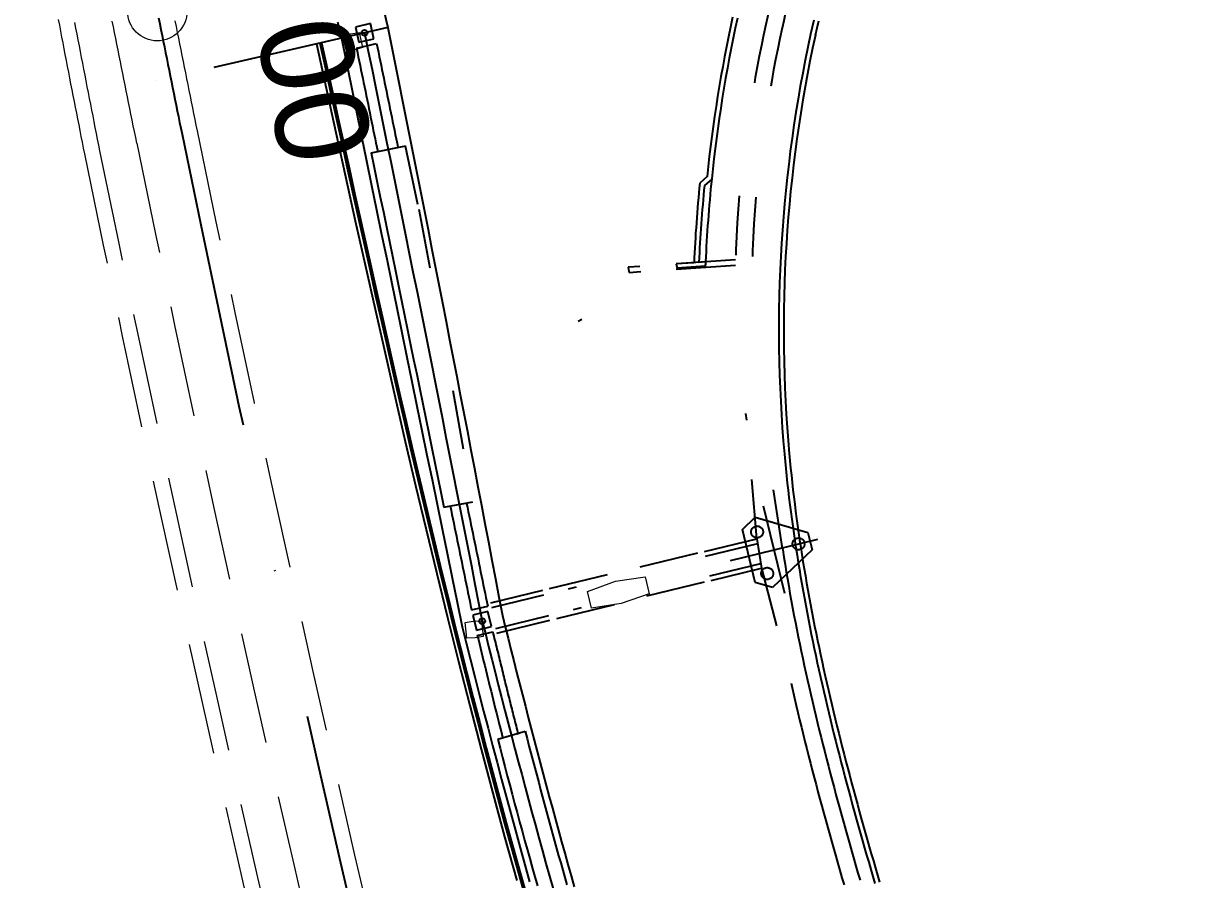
# Model space of a CAD drawing. Extents: x 2610184 to 2620710, y 1263771 to 1270672.
# Drawn here: x 2612027.6 to 2612125.1, y 1269499.3 to 1269571.3 of the extents above; entities that cross this region are included whole.
import ezdxf

# ---------------------------------------------------------------- set-up
doc = ezdxf.new("R2010")
doc.units = 0
doc.header["$LTSCALE"] = 5
for name, pattern in [('CADWORK_AC48', [15, 1, -14]), ('CADWORK_AC49', [55, 3, -1, 0.5, -50.5]), ('DASHDOT', [10, 5, -2.5, 0, -2.5]), ('DASHEDX2', [3.75, 2.5, -1.25])]:
    doc.linetypes.add(name, pattern=pattern)
doc.layers.get('0').update_dxf_attribs({"color": 1, "linetype": 'CONTINUOUS'})
for name, color, linetype in [('Grundriss_77', 7, 'CONTINUOUS'), ('Grundriss_89', 7, 'CONTINUOUS'), ('Grundriss_90', 7, 'CONTINUOUS'), ('TunnelachseNord', 3, 'CONTINUOUS'), ('VIADUKT_BADENSTRASSE', 94, 'CONTINUOUS')]:
    doc.layers.add(name, color=color, linetype=linetype)
doc.styles.add('ARIAL', font='arial.ttf')

# ---------------------------------------------------------------- blocks, each defined once
blk = doc.blocks.new('CDWK_PTTYP10')
at = {"color": 0, "lineweight": -2}
blk.add_circle((0, 0), 0.5, dxfattribs=at)

msp = doc.modelspace()

# ---------------------------------------------------------------- linework, layer by layer
at = {"layer": 'Grundriss_77', "color": 1, "linetype": 'DASHEDX2', "lineweight": 18, "ltscale": 0.75}
for points in [[(2612030.547, 1269571.646), (2612030.641, 1269571.152), (2612030.734, 1269570.658), (2612030.829, 1269570.165), (2612030.923, 1269569.671), (2612031.018, 1269569.178), (2612031.113, 1269568.685), (2612031.208, 1269568.192), (2612031.303, 1269567.699), (2612031.398, 1269567.207), (2612031.494, 1269566.714), (2612031.59, 1269566.222), (2612031.686, 1269565.73), (2612031.782, 1269565.238), (2612031.878, 1269564.747), (2612031.975, 1269564.255), (2612032.071, 1269563.764), (2612032.168, 1269563.272), (2612032.265, 1269562.781), (2612032.362, 1269562.29), (2612032.459, 1269561.8), (2612032.556, 1269561.309), (2612032.653, 1269560.819), (2612032.75, 1269560.328, 0.049909), (2612181.051, 1269083.332)], [(2612031.916, 1269571.402), (2612032.01, 1269570.909), (2612032.104, 1269570.416), (2612032.198, 1269569.923), (2612032.293, 1269569.431), (2612032.388, 1269568.938), (2612032.483, 1269568.446), (2612032.578, 1269567.954), (2612032.673, 1269567.462), (2612032.769, 1269566.97), (2612032.864, 1269566.478), (2612032.96, 1269565.987), (2612033.056, 1269565.495), (2612033.153, 1269565.004), (2612033.249, 1269564.513), (2612033.345, 1269564.022), (2612033.442, 1269563.531), (2612033.539, 1269563.04), (2612033.636, 1269562.55), (2612033.733, 1269562.059), (2612033.83, 1269561.569), (2612033.927, 1269561.079), (2612034.024, 1269560.589, 0.049909), (2612182.248, 1269083.839)], [(2612040.361, 1269571.536), (2612040.458, 1269571.048), (2612040.555, 1269570.56), (2612040.652, 1269570.072), (2612040.749, 1269569.584), (2612040.846, 1269569.096), (2612040.944, 1269568.608), (2612041.042, 1269568.12), (2612041.14, 1269567.632), (2612041.238, 1269567.144), (2612041.337, 1269566.657), (2612041.435, 1269566.169), (2612041.534, 1269565.681), (2612041.633, 1269565.193), (2612041.732, 1269564.705), (2612041.831, 1269564.218), (2612041.931, 1269563.73), (2612042.03, 1269563.242), (2612042.13, 1269562.754), (2612042.229, 1269562.266, 0.049909), (2612189.958, 1269087.11)]]:
    msp.add_lwpolyline(points, format="xyb", dxfattribs=at)
at = {"layer": 'Grundriss_77', "color": 1, "linetype": 'DASHDOT', "lineweight": 25}
msp.add_lwpolyline([(2612038.99, 1269571.773), (2612039.086, 1269571.284), (2612039.183, 1269570.795), (2612039.28, 1269570.307), (2612039.377, 1269569.818), (2612039.474, 1269569.33), (2612039.572, 1269568.841), (2612039.669, 1269568.353), (2612039.767, 1269567.864), (2612039.866, 1269567.376), (2612039.964, 1269566.888), (2612040.062, 1269566.399), (2612040.161, 1269565.911), (2612040.26, 1269565.423), (2612040.359, 1269564.935), (2612040.458, 1269564.446), (2612040.557, 1269563.958), (2612040.657, 1269563.47), (2612040.756, 1269562.982), (2612040.856, 1269562.494), (2612040.956, 1269562.006)], dxfattribs=at)
at = {"layer": 'Grundriss_77', "color": 9, "linetype": 'Continuous', "lineweight": 9}
for points in [[(2612054.495, 1269570.21), (2612055.168, 1269570.435), (2612055.85, 1269570.535), (2612056.148, 1269569.289), (2612055.493, 1269569.08), (2612054.793, 1269568.964), (2612054.495, 1269570.21)], [(2612075.398, 1269522.117), (2612075.068, 1269523.523), (2612077.431, 1269524.381), (2612079.918, 1269524.745), (2612080.258, 1269523.339), (2612077.9, 1269522.513), (2612075.398, 1269522.117)], [(2612064.761, 1269520.906), (2612065.459, 1269521.026), (2612066.149, 1269521.05), (2612066.279, 1269519.752), (2612065.61, 1269519.629), (2612064.902, 1269519.603), (2612064.761, 1269520.906)]]:
    msp.add_lwpolyline(points, dxfattribs=at)
at = {"layer": 'Grundriss_77', "color": 1, "linetype": 'DASHDOT', "lineweight": 25}
msp.add_arc((2614490.276, 1270062.835), 2500, 191.556351, 202.985194, dxfattribs=at)
at = {"layer": 'Grundriss_89', "color": 220, "linetype": 'DASHDOT', "lineweight": 35}
msp.add_arc((2611838.686, 1269191.302), 550, 24.6429, 190.12507, dxfattribs=at)
at = {"layer": 'Grundriss_90', "color": 220, "linetype": 'DASHDOT', "lineweight": 35}
msp.add_arc((2611838.686, 1269191.302), 565, 24.59307, 190.17489, dxfattribs=at)
at = {"layer": 'TunnelachseNord', "linetype": 'DASHEDX2', "lineweight": 18, "ltscale": 0.75}
msp.add_lwpolyline([(2612185.194, 1269085.089, -0.049909), (2612037.159, 1269561.23), (2612037.059, 1269561.719), (2612036.959, 1269562.208), (2612036.86, 1269562.697), (2612036.76, 1269563.186), (2612036.661, 1269563.675), (2612036.561, 1269564.164), (2612036.462, 1269564.653), (2612036.363, 1269565.143), (2612036.264, 1269565.632), (2612036.165, 1269566.122), (2612036.067, 1269566.612), (2612035.968, 1269567.101), (2612035.87, 1269567.591), (2612035.772, 1269568.081), (2612035.674, 1269568.571), (2612035.576, 1269569.062), (2612035.479, 1269569.552), (2612035.382, 1269570.042), (2612035.285, 1269570.533), (2612035.188, 1269571.024), (2612035.091, 1269571.514)], format="xyb", dxfattribs=at)
at = {"layer": 'VIADUKT_BADENSTRASSE', "color": 180, "linetype": 'Continuous', "lineweight": -3}
for p, q in [((2612056.802, 1269571.291), (2612055.536, 1269570.998)), ((2612057.095, 1269570.024), (2612056.802, 1269571.291)), ((2612055.536, 1269570.998), (2612055.828, 1269569.732)), ((2612055.828, 1269569.732), (2612057.095, 1269570.024)), ((2612085.119, 1269558.424), (2612084.508, 1269557.88)), ((2612085.51, 1269558.223), (2612084.901, 1269557.68)), ((2612084.023, 1269551.178), (2612082.536, 1269551.076)), ((2612082.536, 1269551.076), (2612082.599, 1269550.72)), ((2612084.972, 1269550.882), (2612082.599, 1269550.72)), ((2612084.988, 1269551.244), (2612084.434, 1269551.206)), ((2612074.273, 1269546.26), (2612074.586, 1269546.426)), ((2612066.683, 1269521.842), (2612065.421, 1269521.531)), ((2612065.421, 1269521.531), (2612065.732, 1269520.268)), ((2612066.994, 1269520.58), (2612066.683, 1269521.842)), ((2612065.732, 1269520.268), (2612066.994, 1269520.58))]:
    msp.add_line(p, q, dxfattribs=at)
at = {"layer": 'VIADUKT_BADENSTRASSE', "color": 180, "linetype": 'CADWORK_AC49', "lineweight": -3}
for p, q in [((2612058.262, 1269570.959), (2612038.769, 1269566.482)), ((2612091.671, 1269523.364), (2612089.882, 1269530.713)), ((2612087.102, 1269526.144), (2612094.451, 1269527.934)), ((2612087.102, 1269526.144), (2612094.451, 1269527.934))]:
    msp.add_line(p, q, dxfattribs=at)
at = {"layer": 'VIADUKT_BADENSTRASSE', "color": 180, "linetype": 'CADWORK_AC48', "lineweight": -3}
for p, q in [((2612055.628, 1269569.225), (2612057.323, 1269569.616)), ((2612056.873, 1269560.421), (2612059.777, 1269561.018)), ((2612079.48, 1269550.867), (2612078.476, 1269550.798)), ((2612087.521, 1269551.417), (2612080.022, 1269550.904)), ((2612087.512, 1269550.956), (2612080.092, 1269550.448)), ((2612079.55, 1269550.41), (2612078.557, 1269550.342)), ((2612088.345, 1269538.497), (2612088.431, 1269537.926)), ((2612089.322, 1269527.966), (2612088.431, 1269537.926)), ((2612091.469, 1269527.143), (2612089.729, 1269538.706)), ((2612062.991, 1269530.625), (2612065.413, 1269531.06)), ((2612084.897, 1269526.889), (2612089.314, 1269527.965)), ((2612084.99, 1269526.5), (2612089.383, 1269527.57)), ((2612089.322, 1269527.966), (2612089.704, 1269525.488)), ((2612084.318, 1269526.748), (2612078.423, 1269525.313)), ((2612085.368, 1269524.843), (2612089.643, 1269525.884)), ((2612085.461, 1269524.454), (2612089.713, 1269525.489)), ((2612089.704, 1269525.488), (2612092.196, 1269515.802)), ((2612071.878, 1269523.775), (2612077.798, 1269525.216)), ((2612084.893, 1269524.315), (2612078.988, 1269522.877)), ((2612066.942, 1269522.573), (2612071.306, 1269523.635)), ((2612074.119, 1269523.895), (2612073.439, 1269523.73)), ((2612074.119, 1269523.895), (2612073.439, 1269523.73)), ((2612067.016, 1269522.179), (2612071.395, 1269523.245)), ((2612072.478, 1269521.245), (2612078.392, 1269522.685)), ((2612065.306, 1269521.979), (2612066.672, 1269522.282)), ((2612067.357, 1269520.409), (2612071.802, 1269521.492)), ((2612074.545, 1269522.146), (2612073.865, 1269521.981)), ((2612067.434, 1269520.016), (2612071.893, 1269521.102)), ((2612065.794, 1269519.834), (2612067.093, 1269520.122)), ((2612067.517, 1269511.116), (2612069.817, 1269511.771))]:
    msp.add_line(p, q, dxfattribs=at)
for points in [[(2612090.963, 1269575.051), (2612090.917, 1269574.868), (2612090.767, 1269574.263), (2612090.621, 1269573.656), (2612090.477, 1269573.049), (2612090.337, 1269572.441), (2612090.2, 1269571.833), (2612090.066, 1269571.226)], [(2612092.317, 1269574.697), (2612092.275, 1269574.53), (2612092.127, 1269573.931), (2612091.982, 1269573.331), (2612091.841, 1269572.73), (2612091.702, 1269572.13), (2612091.567, 1269571.529), (2612091.433, 1269570.924)], [(2612057.948, 1269572.322), (2612058.1, 1269571.66), (2612058.261, 1269570.958)], [(2612054.049, 1269571.428), (2612054.201, 1269570.765), (2612054.362, 1269570.063)], [(2612054.362, 1269570.063), (2612054.786, 1269568), (2612055.209, 1269565.937), (2612055.633, 1269563.875), (2612056.056, 1269561.812), (2612056.48, 1269559.749), (2612056.904, 1269557.687), (2612057.327, 1269555.624), (2612057.751, 1269553.561), (2612058.174, 1269551.499), (2612058.598, 1269549.436), (2612059.021, 1269547.373), (2612059.445, 1269545.311), (2612059.868, 1269543.248), (2612060.292, 1269541.185), (2612060.715, 1269539.122), (2612061.139, 1269537.06), (2612061.562, 1269534.997), (2612061.986, 1269532.934), (2612062.41, 1269530.872), (2612062.833, 1269528.809), (2612063.257, 1269526.746), (2612063.68, 1269524.684), (2612064.104, 1269522.621), (2612064.527, 1269520.558)], [(2612058.262, 1269570.959), (2612058.571, 1269569.415), (2612058.88, 1269567.871), (2612059.189, 1269566.327), (2612059.498, 1269564.783), (2612059.806, 1269563.239), (2612060.115, 1269561.695), (2612060.423, 1269560.151), (2612060.73, 1269558.606), (2612061.037, 1269557.062), (2612061.343, 1269555.518), (2612061.649, 1269553.973), (2612061.954, 1269552.428), (2612062.259, 1269550.884), (2612062.562, 1269549.339), (2612062.865, 1269547.794), (2612063.167, 1269546.248), (2612063.468, 1269544.703), (2612063.767, 1269543.157), (2612064.066, 1269541.611), (2612064.365, 1269540.065), (2612064.662, 1269538.519), (2612064.959, 1269536.973), (2612065.255, 1269535.426), (2612065.551, 1269533.88), (2612065.846, 1269532.333), (2612066.14, 1269530.786), (2612066.435, 1269529.239), (2612066.729, 1269527.693), (2612067.023, 1269526.146), (2612067.316, 1269524.599), (2612067.61, 1269523.052), (2612067.903, 1269521.505)], [(2612055.634, 1269569.226), (2612055.709, 1269568.864), (2612055.783, 1269568.502), (2612055.858, 1269568.139), (2612055.932, 1269567.777), (2612056.006, 1269567.414), (2612056.081, 1269567.052), (2612056.155, 1269566.689), (2612056.23, 1269566.327), (2612056.304, 1269565.964), (2612056.379, 1269565.602), (2612056.453, 1269565.239), (2612056.527, 1269564.877), (2612056.602, 1269564.515), (2612056.676, 1269564.152), (2612056.751, 1269563.79), (2612056.825, 1269563.427), (2612056.899, 1269563.065), (2612056.974, 1269562.702), (2612057.048, 1269562.34), (2612057.123, 1269561.977), (2612057.197, 1269561.615), (2612057.272, 1269561.252), (2612057.346, 1269560.89), (2612057.42, 1269560.527)], [(2612057.323, 1269569.616), (2612057.398, 1269569.252), (2612057.473, 1269568.888), (2612057.548, 1269568.524), (2612057.622, 1269568.16), (2612057.697, 1269567.796), (2612057.772, 1269567.432), (2612057.847, 1269567.068), (2612057.921, 1269566.704), (2612057.996, 1269566.34), (2612058.071, 1269565.976), (2612058.146, 1269565.612), (2612058.22, 1269565.248), (2612058.295, 1269564.884), (2612058.37, 1269564.52), (2612058.445, 1269564.156), (2612058.519, 1269563.792), (2612058.594, 1269563.428), (2612058.669, 1269563.064), (2612058.743, 1269562.7), (2612058.818, 1269562.336), (2612058.893, 1269561.972), (2612058.968, 1269561.608), (2612059.042, 1269561.244), (2612059.117, 1269560.88)], [(2612056.873, 1269560.421), (2612057.128, 1269559.179), (2612057.383, 1269557.938), (2612057.638, 1269556.696), (2612057.893, 1269555.455), (2612058.148, 1269554.213), (2612058.403, 1269552.972), (2612058.657, 1269551.73), (2612058.912, 1269550.489), (2612059.167, 1269549.247), (2612059.422, 1269548.006), (2612059.677, 1269546.765), (2612059.932, 1269545.523), (2612060.187, 1269544.282), (2612060.442, 1269543.04), (2612060.697, 1269541.799), (2612060.952, 1269540.557), (2612061.207, 1269539.316), (2612061.462, 1269538.074), (2612061.716, 1269536.833), (2612061.971, 1269535.591), (2612062.226, 1269534.35), (2612062.481, 1269533.108), (2612062.736, 1269531.867), (2612062.991, 1269530.625)], [(2612059.739, 1269561.01), (2612060.866, 1269555.678), (2612063.73, 1269540.438), (2612065.413, 1269531.06)], [(2612063.512, 1269530.719), (2612063.587, 1269530.355), (2612063.661, 1269529.991), (2612063.736, 1269529.626), (2612063.811, 1269529.262), (2612063.886, 1269528.898), (2612063.96, 1269528.534), (2612064.035, 1269528.17), (2612064.11, 1269527.806), (2612064.185, 1269527.442), (2612064.26, 1269527.077), (2612064.334, 1269526.713), (2612064.409, 1269526.349), (2612064.484, 1269525.985), (2612064.559, 1269525.621), (2612064.633, 1269525.257), (2612064.708, 1269524.893), (2612064.783, 1269524.528), (2612064.858, 1269524.164), (2612064.932, 1269523.8), (2612065.007, 1269523.436), (2612065.082, 1269523.072), (2612065.157, 1269522.708), (2612065.232, 1269522.344), (2612065.306, 1269521.979)], [(2612064.889, 1269530.966), (2612064.963, 1269530.604), (2612065.038, 1269530.243), (2612065.112, 1269529.881), (2612065.186, 1269529.519), (2612065.26, 1269529.157), (2612065.335, 1269528.795), (2612065.409, 1269528.433), (2612065.483, 1269528.071), (2612065.558, 1269527.71), (2612065.632, 1269527.348), (2612065.706, 1269526.986), (2612065.78, 1269526.624), (2612065.855, 1269526.262), (2612065.929, 1269525.9), (2612066.003, 1269525.539), (2612066.078, 1269525.177), (2612066.152, 1269524.815), (2612066.226, 1269524.453), (2612066.301, 1269524.091), (2612066.375, 1269523.729), (2612066.449, 1269523.368), (2612066.523, 1269523.006), (2612066.598, 1269522.644), (2612066.672, 1269522.282)], [(2612089.182, 1269524.288), (2612088.098, 1269528.74), (2612089.183, 1269529.776), (2612093.612, 1269528.497), (2612093.967, 1269527.04), (2612090.622, 1269523.867), (2612089.182, 1269524.288), (2612089.182, 1269524.288)], [(2612091.469, 1269527.143), (2612091.488, 1269527.02), (2612091.583, 1269526.408), (2612091.68, 1269525.798), (2612091.781, 1269525.19), (2612091.884, 1269524.579), (2612091.989, 1269523.969), (2612092.096, 1269523.361), (2612092.207, 1269522.754), (2612092.32, 1269522.143), (2612092.435, 1269521.536), (2612092.553, 1269520.928), (2612092.672, 1269520.321), (2612092.794, 1269519.714), (2612092.918, 1269519.105), (2612093.044, 1269518.5), (2612093.172, 1269517.895), (2612093.304, 1269517.288), (2612093.436, 1269516.682), (2612093.57, 1269516.079), (2612093.707, 1269515.472), (2612093.845, 1269514.868), (2612093.986, 1269514.264), (2612094.128, 1269513.659), (2612094.272, 1269513.056), (2612094.418, 1269512.452), (2612094.565, 1269511.848), (2612094.713, 1269511.246), (2612094.864, 1269510.645), (2612095.018, 1269510.04), (2612095.171, 1269509.438), (2612095.326, 1269508.838), (2612095.484, 1269508.235), (2612095.642, 1269507.634), (2612095.802, 1269507.034), (2612095.963, 1269506.432), (2612096.125, 1269505.831), (2612096.289, 1269505.231), (2612096.455, 1269504.631), (2612096.621, 1269504.03), (2612096.788, 1269503.431), (2612096.957, 1269502.83), (2612097.126, 1269502.232), (2612097.297, 1269501.632), (2612097.469, 1269501.032), (2612097.641, 1269500.433), (2612097.815, 1269499.834), (2612097.989, 1269499.237)], [(2612067.903, 1269521.505), (2612068.141, 1269520.55), (2612068.38, 1269519.595), (2612068.621, 1269518.64), (2612068.862, 1269517.686), (2612069.105, 1269516.732), (2612069.348, 1269515.778), (2612069.593, 1269514.825), (2612069.839, 1269513.872), (2612070.086, 1269512.919), (2612070.335, 1269511.966), (2612070.584, 1269511.014), (2612070.835, 1269510.062), (2612071.087, 1269509.11), (2612071.34, 1269508.159), (2612071.595, 1269507.208), (2612071.851, 1269506.258), (2612072.108, 1269505.308), (2612072.367, 1269504.358), (2612072.627, 1269503.408), (2612072.888, 1269502.459), (2612073.151, 1269501.511), (2612073.415, 1269500.562), (2612073.681, 1269499.615), (2612073.948, 1269498.667)], [(2612064.506, 1269520.66), (2612064.866, 1269519.218), (2612065.229, 1269517.778), (2612065.593, 1269516.337), (2612065.961, 1269514.898), (2612066.331, 1269513.459), (2612066.703, 1269512.021), (2612067.079, 1269510.583), (2612067.457, 1269509.146), (2612067.838, 1269507.71), (2612068.222, 1269506.275), (2612068.609, 1269504.84), (2612068.998, 1269503.407), (2612069.391, 1269501.974), (2612069.788, 1269500.542), (2612070.187, 1269499.111)], [(2612065.794, 1269519.834), (2612065.885, 1269519.473), (2612065.974, 1269519.112), (2612066.064, 1269518.75), (2612066.153, 1269518.389), (2612066.242, 1269518.027), (2612066.33, 1269517.666), (2612066.419, 1269517.304), (2612066.507, 1269516.942), (2612066.596, 1269516.58), (2612066.684, 1269516.219), (2612066.772, 1269515.857), (2612066.861, 1269515.495), (2612066.95, 1269515.134), (2612067.039, 1269514.772), (2612067.128, 1269514.411), (2612067.217, 1269514.049), (2612067.307, 1269513.688), (2612067.398, 1269513.327), (2612067.488, 1269512.966), (2612067.58, 1269512.605), (2612067.672, 1269512.244), (2612067.764, 1269511.883), (2612067.857, 1269511.523), (2612067.951, 1269511.163)], [(2612067.093, 1269520.122), (2612067.138, 1269519.942), (2612067.183, 1269519.763), (2612067.227, 1269519.583), (2612067.272, 1269519.404), (2612067.316, 1269519.224), (2612067.361, 1269519.044), (2612067.405, 1269518.864), (2612067.449, 1269518.685), (2612067.493, 1269518.505), (2612067.538, 1269518.325), (2612067.582, 1269518.145), (2612067.626, 1269517.965), (2612067.67, 1269517.786), (2612067.714, 1269517.606), (2612067.758, 1269517.426), (2612067.802, 1269517.246), (2612067.846, 1269517.066), (2612067.89, 1269516.887), (2612067.934, 1269516.707), (2612067.977, 1269516.527), (2612068.021, 1269516.347), (2612068.065, 1269516.167), (2612068.109, 1269515.987), (2612068.153, 1269515.808), (2612068.198, 1269515.628), (2612068.242, 1269515.448), (2612068.286, 1269515.268), (2612068.33, 1269515.089), (2612068.374, 1269514.909), (2612068.419, 1269514.729), (2612068.463, 1269514.549), (2612068.508, 1269514.37), (2612068.553, 1269514.19), (2612068.597, 1269514.01), (2612068.642, 1269513.831), (2612068.687, 1269513.651), (2612068.732, 1269513.472), (2612068.777, 1269513.292), (2612068.823, 1269513.113), (2612068.868, 1269512.933), (2612068.914, 1269512.754), (2612068.959, 1269512.575), (2612069.005, 1269512.395), (2612069.051, 1269512.216), (2612069.098, 1269512.037), (2612069.144, 1269511.857), (2612069.191, 1269511.678), (2612069.237, 1269511.499)], [(2612092.196, 1269515.802), (2612092.481, 1269514.553), (2612092.623, 1269513.945), (2612092.765, 1269513.337), (2612092.91, 1269512.729), (2612093.057, 1269512.122), (2612093.205, 1269511.514), (2612093.355, 1269510.908), (2612093.507, 1269510.302), (2612093.661, 1269509.695), (2612093.815, 1269509.09), (2612093.971, 1269508.486), (2612094.129, 1269507.88), (2612094.288, 1269507.276), (2612094.449, 1269506.672), (2612094.611, 1269506.068), (2612094.774, 1269505.464), (2612094.939, 1269504.861), (2612095.105, 1269504.258), (2612095.272, 1269503.655), (2612095.44, 1269503.053), (2612095.609, 1269502.451), (2612095.779, 1269501.849), (2612095.951, 1269501.247), (2612096.123, 1269500.646), (2612096.296, 1269500.045), (2612096.47, 1269499.444), (2612096.645, 1269498.844)], [(2612069.817, 1269511.771), (2612069.979, 1269511.154), (2612070.141, 1269510.537), (2612070.303, 1269509.921), (2612070.467, 1269509.304), (2612070.63, 1269508.688), (2612070.795, 1269508.071), (2612070.959, 1269507.455), (2612071.125, 1269506.839), (2612071.291, 1269506.223), (2612071.457, 1269505.607), (2612071.624, 1269504.992), (2612071.792, 1269504.376), (2612071.96, 1269503.761), (2612072.129, 1269503.146), (2612072.298, 1269502.531), (2612072.468, 1269501.916), (2612072.638, 1269501.302), (2612072.809, 1269500.687), (2612072.981, 1269500.073), (2612073.153, 1269499.459), (2612073.326, 1269498.845)], [(2612067.517, 1269511.116), (2612067.719, 1269510.342), (2612067.919, 1269509.568), (2612068.119, 1269508.794), (2612068.321, 1269508.02), (2612068.525, 1269507.246), (2612068.73, 1269506.473), (2612068.937, 1269505.701), (2612069.145, 1269504.928), (2612069.355, 1269504.156), (2612069.565, 1269503.385), (2612069.778, 1269502.614), (2612069.991, 1269501.843), (2612070.205, 1269501.072), (2612070.421, 1269500.302), (2612070.637, 1269499.532), (2612070.854, 1269498.762)]]:
    msp.add_lwpolyline(points, dxfattribs=at)
at = {"layer": 'VIADUKT_BADENSTRASSE', "color": 180, "linetype": 'Continuous', "lineweight": -3}
for points in [[(2612094.091, 1269571.581), (2612093.959, 1269570.993), (2612093.827, 1269570.393)], [(2612094.491, 1269571.49), (2612094.359, 1269570.904), (2612094.227, 1269570.304)], [(2612052.261, 1269569.581), (2612053.076, 1269565.862), (2612053.892, 1269562.144), (2612054.71, 1269558.426), (2612055.532, 1269554.709), (2612056.359, 1269550.993), (2612057.192, 1269547.278), (2612058.032, 1269543.565), (2612058.881, 1269539.853), (2612059.739, 1269536.144), (2612060.608, 1269532.437), (2612061.489, 1269528.732), (2612062.383, 1269525.03), (2612063.292, 1269521.331), (2612064.217, 1269517.634), (2612065.158, 1269513.942), (2612066.117, 1269510.253), (2612067.094, 1269506.569), (2612068.091, 1269502.89), (2612069.108, 1269499.216)], [(2612052.554, 1269569.645), (2612053.019, 1269567.52), (2612053.485, 1269565.395), (2612053.951, 1269563.27), (2612054.418, 1269561.145), (2612054.886, 1269559.02), (2612055.355, 1269556.895), (2612055.825, 1269554.771), (2612056.297, 1269552.647), (2612056.771, 1269550.524), (2612057.246, 1269548.401), (2612057.724, 1269546.278), (2612058.205, 1269544.156), (2612058.688, 1269542.035), (2612059.174, 1269539.914), (2612059.663, 1269537.794), (2612060.156, 1269535.675), (2612060.652, 1269533.557), (2612061.152, 1269531.44), (2612061.656, 1269529.323), (2612062.164, 1269527.208), (2612062.677, 1269525.093), (2612063.195, 1269522.98), (2612063.717, 1269520.868), (2612064.244, 1269518.757), (2612064.777, 1269516.648), (2612065.315, 1269514.539), (2612065.859, 1269512.433), (2612066.408, 1269510.328), (2612066.963, 1269508.224), (2612067.525, 1269506.122), (2612068.093, 1269504.022), (2612068.667, 1269501.923), (2612069.248, 1269499.827), (2612069.837, 1269497.732)], [(2612052.7, 1269569.677), (2612053.166, 1269567.553), (2612053.632, 1269565.428), (2612054.098, 1269563.303), (2612054.564, 1269561.178), (2612055.032, 1269559.054), (2612055.501, 1269556.93), (2612055.971, 1269554.806), (2612056.443, 1269552.683), (2612056.916, 1269550.56), (2612057.392, 1269548.437), (2612057.87, 1269546.315), (2612058.35, 1269544.193), (2612058.833, 1269542.072), (2612059.319, 1269539.952), (2612059.808, 1269537.833), (2612060.301, 1269535.714), (2612060.797, 1269533.596), (2612061.297, 1269531.479), (2612061.801, 1269529.363), (2612062.309, 1269527.248), (2612062.822, 1269525.134), (2612063.339, 1269523.021), (2612063.861, 1269520.909), (2612064.388, 1269518.799), (2612064.921, 1269516.69), (2612065.459, 1269514.582), (2612066.002, 1269512.476), (2612066.552, 1269510.371), (2612067.107, 1269508.268), (2612067.668, 1269506.166), (2612068.236, 1269504.066), (2612068.81, 1269501.968), (2612069.392, 1269499.872), (2612069.979, 1269497.777)], [(2612091.628, 1269535.082), (2612091.685, 1269534.469), (2612091.744, 1269533.863), (2612091.807, 1269533.254), (2612091.872, 1269532.646), (2612091.941, 1269532.041), (2612092.013, 1269531.434), (2612092.087, 1269530.825), (2612092.165, 1269530.219), (2612092.245, 1269529.614), (2612092.329, 1269529.007), (2612092.414, 1269528.399), (2612092.504, 1269527.795), (2612092.594, 1269527.189), (2612092.689, 1269526.583), (2612092.786, 1269525.977), (2612092.886, 1269525.374), (2612092.988, 1269524.767), (2612093.093, 1269524.161), (2612093.199, 1269523.559), (2612093.309, 1269522.956), (2612093.421, 1269522.349), (2612093.535, 1269521.746), (2612093.652, 1269521.142), (2612093.77, 1269520.539), (2612093.892, 1269519.937), (2612094.015, 1269519.33), (2612094.14, 1269518.73), (2612094.268, 1269518.13), (2612094.398, 1269517.525), (2612094.529, 1269516.922), (2612094.663, 1269516.324), (2612094.8, 1269515.72), (2612094.936, 1269515.12), (2612095.077, 1269514.52), (2612095.218, 1269513.917), (2612095.36, 1269513.317), (2612095.507, 1269512.716), (2612095.653, 1269512.114), (2612095.8, 1269511.516), (2612095.951, 1269510.919), (2612096.103, 1269510.316), (2612096.255, 1269509.717), (2612096.411, 1269509.121), (2612096.567, 1269508.518), (2612096.724, 1269507.921), (2612096.884, 1269507.323), (2612097.045, 1269506.723), (2612097.206, 1269506.125), (2612097.37, 1269505.528), (2612097.534, 1269504.929), (2612097.7, 1269504.33), (2612097.867, 1269503.733), (2612098.035, 1269503.134), (2612098.203, 1269502.538), (2612098.374, 1269501.941), (2612098.545, 1269501.342), (2612098.717, 1269500.744), (2612098.89, 1269500.147), (2612099.064, 1269499.551), (2612099.238, 1269498.954)], [(2612092.037, 1269535.12), (2612092.093, 1269534.507), (2612092.152, 1269533.904), (2612092.214, 1269533.298), (2612092.28, 1269532.69), (2612092.348, 1269532.089), (2612092.42, 1269531.483), (2612092.495, 1269530.876), (2612092.571, 1269530.271), (2612092.651, 1269529.67), (2612092.736, 1269529.063), (2612092.82, 1269528.458), (2612092.909, 1269527.855), (2612092.999, 1269527.252), (2612093.095, 1269526.646), (2612093.19, 1269526.043), (2612093.29, 1269525.442), (2612093.393, 1269524.835), (2612093.496, 1269524.232), (2612093.602, 1269523.632), (2612093.713, 1269523.03), (2612093.825, 1269522.425), (2612093.937, 1269521.823), (2612094.055, 1269521.22), (2612094.173, 1269520.619), (2612094.293, 1269520.019), (2612094.417, 1269519.413), (2612094.542, 1269518.814), (2612094.668, 1269518.215), (2612094.799, 1269517.612), (2612094.93, 1269517.011), (2612095.062, 1269516.414), (2612095.2, 1269515.81), (2612095.336, 1269515.212), (2612095.476, 1269514.613), (2612095.617, 1269514.012), (2612095.759, 1269513.413), (2612095.905, 1269512.813), (2612096.052, 1269512.212), (2612096.198, 1269511.615), (2612096.348, 1269511.019), (2612096.501, 1269510.416), (2612096.652, 1269509.819), (2612096.807, 1269509.224), (2612096.964, 1269508.621), (2612097.121, 1269508.025), (2612097.279, 1269507.428), (2612097.441, 1269506.829), (2612097.602, 1269506.232), (2612097.765, 1269505.636), (2612097.93, 1269505.038), (2612098.095, 1269504.439), (2612098.261, 1269503.843), (2612098.43, 1269503.245), (2612098.598, 1269502.649), (2612098.768, 1269502.053), (2612098.939, 1269501.455), (2612099.111, 1269500.857), (2612099.283, 1269500.262), (2612099.458, 1269499.666), (2612099.632, 1269499.07)]]:
    msp.add_lwpolyline(points, dxfattribs=at)
at = {"layer": 'VIADUKT_BADENSTRASSE', "color": 180, "linetype": 'CADWORK_AC49', "lineweight": -3}
for points in [[(2612056.311, 1269570.511), (2612056.626, 1269568.966), (2612056.94, 1269567.421), (2612057.255, 1269565.876), (2612057.569, 1269564.331), (2612057.883, 1269562.785), (2612058.197, 1269561.24), (2612058.511, 1269559.695), (2612058.824, 1269558.149), (2612059.137, 1269556.604), (2612059.45, 1269555.059), (2612059.762, 1269553.513), (2612060.074, 1269551.967), (2612060.385, 1269550.421), (2612060.696, 1269548.876), (2612061.006, 1269547.33), (2612061.316, 1269545.784), (2612061.625, 1269544.237), (2612061.933, 1269542.691), (2612062.241, 1269541.144), (2612062.548, 1269539.598), (2612062.855, 1269538.051), (2612063.161, 1269536.504), (2612063.467, 1269534.958), (2612063.773, 1269533.411), (2612064.078, 1269531.864), (2612064.383, 1269530.317), (2612064.688, 1269528.77), (2612064.992, 1269527.222), (2612065.296, 1269525.675), (2612065.601, 1269524.128), (2612065.905, 1269522.581), (2612066.209, 1269521.034)], [(2612066.203, 1269521.055), (2612066.473, 1269519.978), (2612066.743, 1269518.9), (2612067.015, 1269517.824), (2612067.288, 1269516.747), (2612067.563, 1269515.672), (2612067.839, 1269514.596), (2612068.117, 1269513.521), (2612068.396, 1269512.446), (2612068.677, 1269511.371), (2612068.959, 1269510.297), (2612069.243, 1269509.224), (2612069.528, 1269508.151), (2612069.815, 1269507.078), (2612070.104, 1269506.006), (2612070.394, 1269504.934), (2612070.686, 1269503.862), (2612070.98, 1269502.791), (2612071.276, 1269501.721), (2612071.573, 1269500.651), (2612071.872, 1269499.582), (2612072.173, 1269498.513)]]:
    msp.add_lwpolyline(points, dxfattribs=at)
at = {"layer": 'VIADUKT_BADENSTRASSE', "color": 180, "linetype": 'Continuous', "lineweight": -3}
for centre in [(2612056.312, 1269570.511), (2612056.312, 1269570.511), (2612066.209, 1269521.034), (2612066.209, 1269521.034)]:
    msp.add_circle(centre, 0.25, dxfattribs=at)
at = {"layer": 'VIADUKT_BADENSTRASSE', "color": 180, "linetype": 'CADWORK_AC48', "lineweight": -3}
for centre in [(2612089.331, 1269528.535), (2612092.818, 1269527.532), (2612090.183, 1269525.037)]:
    msp.add_circle(centre, 0.5, dxfattribs=at)
at = {"layer": 'VIADUKT_BADENSTRASSE', "color": 180, "linetype": 'Continuous', "lineweight": -3}
for centre, radius, start, end in [((2612208.009, 1269545.56), 123.56, 167.72414, 174.02285), ((2612208.009, 1269545.56), 123.15, 167.72414, 174.09665), ((2612208.009, 1269545.56), 116.85, 167.72414, 185.14552), ((2612208.009, 1269545.56), 116.44, 167.72414, 185.14552), ((2612208.009, 1269545.56), 124.112, 174.30185, 177.40435), ((2612208.009, 1269545.56), 123.702, 174.37585, 177.38267), ((2612208.009, 1269545.56), 123.15, 174.09665, 177.35316), ((2612208.008, 1269545.56), 123.15, 177.35316, 177.52184)]:
    msp.add_arc(centre, radius, start, end, dxfattribs=at)
at = {"layer": 'VIADUKT_BADENSTRASSE', "color": 180, "linetype": 'CADWORK_AC48', "lineweight": -3}
for centre, radius, start, end in [((2612208.008, 1269545.564), 120.7, 167.72414, 174.64901), ((2612208.008, 1269545.564), 119.3, 167.72414, 174.64901), ((2612163.204, 1269549.76), 75.7, 174.64901, 188.55449), ((2612163.204, 1269549.76), 74.3, 174.64901, 188.55449), ((2612565.455, 1269636.956), 494.535, 190.03199, 190.08559)]:
    msp.add_arc(centre, radius, start, end, dxfattribs=at)

# ---------------------------------------------------------------- block references
at = {"layer": 'Grundriss_77', "color": 1, "lineweight": 18, "xscale": 5, "yscale": 5}
msp.add_blockref('CDWK_PTTYP10', (2612038.877, 1269572.344), dxfattribs=at)

# ---------------------------------------------------------------- texts
at = {"layer": 'Grundriss_77', "color": 1, "lineweight": 18, "style": 'ARIAL'}
msp.add_text('164700', height=7.8125, rotation=281.10057, dxfattribs=at).set_placement((2612042.448, 1269594.722))

doc.saveas('drawing.dxf')
